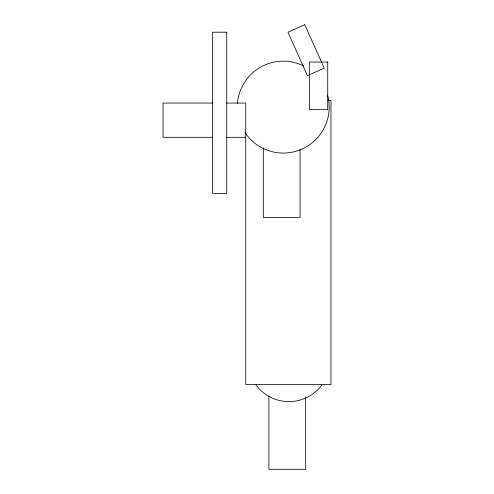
<?xml version="1.0" encoding="UTF-8"?>
<svg xmlns="http://www.w3.org/2000/svg" width="494" height="494" viewBox="0 0 494 494"><rect width="100%" height="100%" fill="white"/><g stroke="black" fill="none" stroke-linecap="round" stroke-linejoin="round"><path stroke-width="0.74" d="M327.893 100.541L330.961 100.541L330.961 384.591L245.746 384.591L245.746 103.061L226.604 103.061M212.815 103.061L163.039 103.061L163.039 137.313L212.815 137.313M226.604 137.313L245.746 137.313M305.669 397.053L305.669 469.3L268.909 469.3L268.909 395.873M300.08 149.102L300.08 217.502L263.321 217.502L263.321 147.897M327.633 95.219A45.948 45.948 0 0 1 245.036 132.627M237.453 103.363A45.948 45.948 0 0 1 303.582 65.906M321.866 384.974A40.934 40.934 0 0 1 255.985 384.974M304.73 24.7L287.965 32.234L307.484 75.668L324.249 68.135L304.73 24.7M226.746 32.203L212.544 32.203L212.544 193.438L226.746 193.438L226.746 32.203M327.726 62.028L309.349 62.028L309.349 109.649L327.726 109.649L327.726 62.028"/></g></svg>
